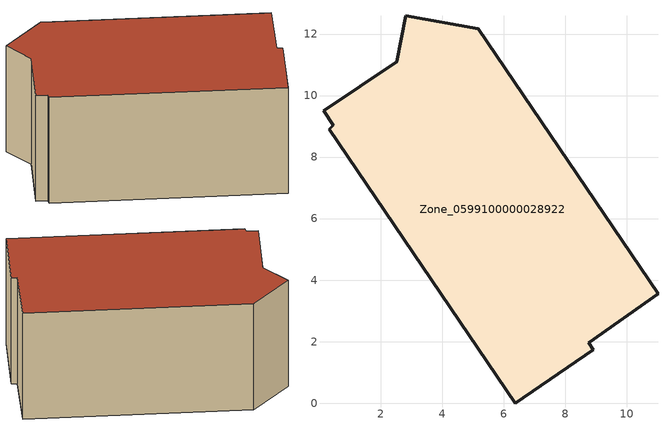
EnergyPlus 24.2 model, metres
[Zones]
Zone_0599100000028922
 floor ground (C_G): 2.53,11.1 2.82,12.59 5.17,12.17 11.02,3.56 8.77,1.97 8.92,1.74 6.38,0 0.34,8.9 0.46,9.04 0.15,9.5 z0
 wall outside (C_F): 11.02,3.56 5.17,12.17 2.82,12.59 2.53,11.1 0.15,9.5 0.46,9.04 0.34,8.9 6.38,0 8.92,1.74 8.77,1.97 11.02,3.56 z0:5.83
 roof outside (C_R): 0.46,9.04 0.34,8.9 6.38,0 8.92,1.74 8.77,1.97 11.02,3.56 5.17,12.17 2.82,12.59 2.53,11.1 0.15,9.5 z5.83
[BUILDING]
Pand.0599100000028922: North Axis=0; Terrain=City; Loads Convergence Tolerance Value=0.04; Temperature Convergence Tolerance Value=0.4; Solar Distribution=FullExterior; Maximum Number of Warmup Days=25; Minimum Number of Warmup Days=1
[Site:Location]
Rotterdam.The.Hague.AP_ZH_NLD Design_Conditions: Latitude=51.96; Longitude=4.45; Time Zone=1; Elevation=-4.5
[SITE:GROUNDTEMPERATURE:BUILDINGSURFACE]
18, 18, 18, 18, 18, 18, 18, 18, 18, 18, 18, 18
[MATERIAL] Thermal Absorptance=0.9; Solar Absorptance=0.7; Visible Absorptance=0.7
Name | Roughness | Thickness | Conductivity | Density | Specific Heat
G.TC.1975-1991 | MediumSmooth | 0.15 | 0.288461 | 540 | 1210
F.TC.1975-1991 | Rough | 0.3 | 0.230769 | 1920 | 840
R.TC.1975-1991 | MediumRough | 0.2 | 0.153846 | 1500 | 1000
[CONSTRUCTION]
C_G: G.TC.1975-1991
C_F: F.TC.1975-1991
C_R: R.TC.1975-1991
[ZONE]
Zone_0599100000028922: Type=1; Multiplier=1; Ceiling Height=Autocalculate; Volume=Autocalculate; Floor Area=autocalculate; Part of Total Floor Area=Yes
[ZONEINFILTRATION:DESIGNFLOWRATE]
Infil_Zone_0599100000028922: Zone or ZoneList or Space or SpaceList=Zone_0599100000028922; Schedule=AlwaysOn; Design Flow Rate Calculation Method=Flow/Area; Flow Rate per Floor Area=0.003; Constant Term Coefficient=1; Temperature Term Coefficient=0; Velocity Term Coefficient=0; Velocity Squared Term Coefficient=0
[HVACTEMPLATE:ZONE:IDEALLOADSAIRSYSTEM]
Zone_0599100000028922: Maximum Heating Supply Air Temperature=50; Minimum Cooling Supply Air Temperature=13; Maximum Heating Supply Air Humidity Ratio=0.0156; Minimum Cooling Supply Air Humidity Ratio=0.0077; Heating Limit=NoLimit; Cooling Limit=NoLimit; Dehumidification Control Type=ConstantSensibleHeatRatio; Cooling Sensible Heat Ratio=0.7; Dehumidification Setpoint=60; Humidification Control Type=None; Humidification Setpoint=30; Outdoor Air Method=None; Outdoor Air Flow Rate per Person=0.00944; Outdoor Air Flow Rate per Zone Floor Area=0; Outdoor Air Flow Rate per Zone=0; Demand Controlled Ventilation Type=None; Outdoor Air Economizer Type=NoEconomizer; Heat Recovery Type=None; Sensible Heat Recovery Effectiveness=0.7; Latent Heat Recovery Effectiveness=0.65
[ZONECONTROL:THERMOSTAT]
ThermostatControl_Zone_0599100000028922: Zone or ZoneList=Zone_0599100000028922; Control Type Schedule=DualSetpointControlType; Control 1=Thermostat_Zone_0599100000028922; Temperature Difference Between Cutout And Setpoint=0
[THERMOSTATSETPOINT:DUALSETPOINT]
Thermostat_Zone_0599100000028922: Heating Setpoint Temperature Schedule=HeatingSetpoint_Zone_0599100000028922; Cooling Setpoint Temperature Schedule=CoolingSetpoint_Zone_0599100000028922
[SCHEDULE:COMPACT]
HeatingSetpoint_Zone_0599100000028922: Through: 12/31, For: AllDays, Until: 24:00, 21
CoolingSetpoint_Zone_0599100000028922: Through: 12/31, For: AllDays, Until: 24:00, 24
DualSetpointControlType: Through: 12/31, For: AllDays, Until: 24:00, 4
AlwaysOn: Through: 12/31, For: AllDays, Until: 24:00, 1
